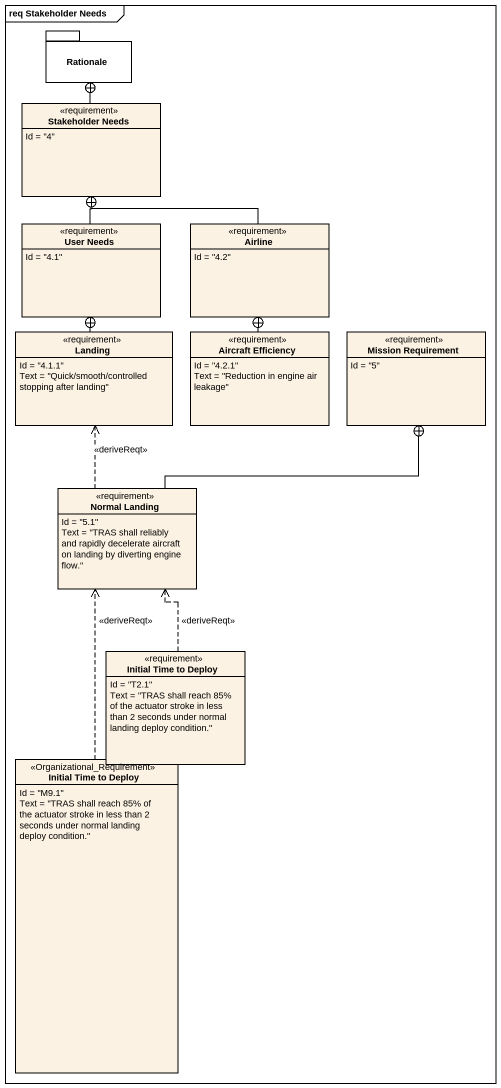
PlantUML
@startuml
mainframe req Stakeholder Needs
hide circle
hide empty members
package Rationale {
}
class "Stakeholder Needs" as Stakeholder_Needs <<requirement>> {
  Id = "4"
}
class "User Needs" as User_Needs <<requirement>> {
  Id = "4.1"
}
class Airline <<requirement>> {
  Id = "4.2"
}
class Landing <<requirement>> {
  Id = "4.1.1"
  Text = "Quick/smooth/controlled stopping after landing"
}
class "Aircraft Efficiency" as Aircraft_Efficiency <<requirement>> {
  Id = "4.2.1"
  Text = "Reduction in engine air leakage"
}
class "Mission Requirement" as Mission_Requirement <<requirement>> {
  Id = "5"
}
class "Normal Landing" as Normal_Landing <<requirement>> {
  Id = "5.1"
  Text = "TRAS shall reliably and rapidly decelerate aircraft on landing by diverting engine flow."
}
class "Initial Time to Deploy" as Initial_Time_to_Deploy <<requirement>> {
  Id = "T2.1"
  Text = "TRAS shall reach 85% of the actuator stroke in less than 2 seconds under normal landing deploy condition."
}
class "Initial Time to Deploy" as Initial_Time_to_Deploy_2 <<Organizational_Requirement>> {
  Id = "M9.1"
  Text = "TRAS shall reach 85% of the actuator stroke in less than 2 seconds under normal landing deploy condition."
}
Stakeholder_Needs -up-+ Rationale
User_Needs -up-+ Stakeholder_Needs
Airline -up-+ Stakeholder_Needs
Landing -up-+ User_Needs
Aircraft_Efficiency -up-+ Airline
Normal_Landing .up.> Landing : <<deriveReqt>>
Normal_Landing -right-+ Mission_Requirement
Initial_Time_to_Deploy .up.> Normal_Landing : <<deriveReqt>>
Initial_Time_to_Deploy_2 .up.> Normal_Landing : <<deriveReqt>>
@enduml
